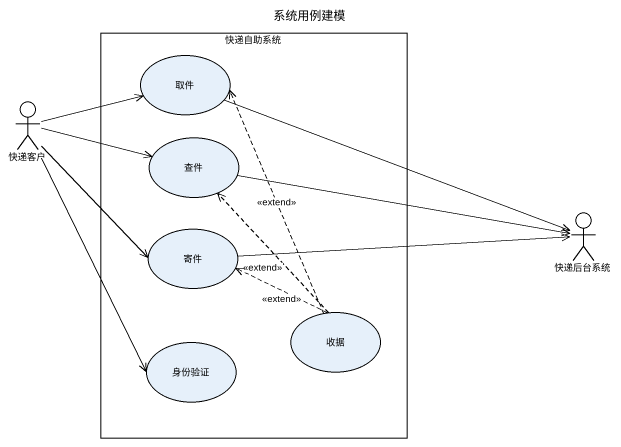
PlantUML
@startuml
title 系统用例建模
rectangle 快递自助系统 {
  usecase 取件
  usecase 查件
  usecase 寄件
  usecase 收据
  usecase 身份验证
}
actor 快递客户
actor 快递后台系统
取件 -right-> 快递后台系统
快递客户 -right-> 取件
快递客户 -right-> 查件
快递客户 --> 寄件
快递客户 --> 身份验证
查件 -right-> 快递后台系统
寄件 -right-> 快递后台系统
收据 .up.> 取件 : <<extend>>
收据 .up.> 查件 : <<extend>>
收据 .left.> 寄件 : <<extend>>
@enduml
